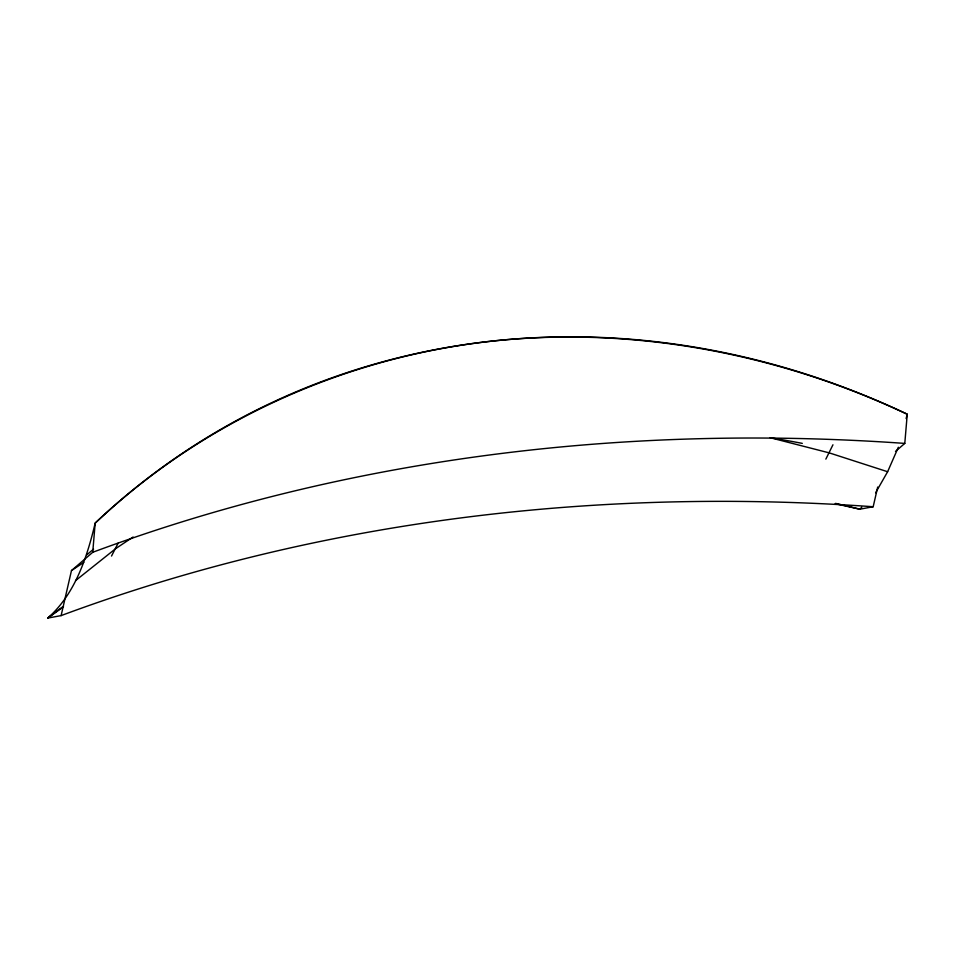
<?xml version="1.0" encoding="UTF-8"?>
<svg xmlns="http://www.w3.org/2000/svg" width="955" height="955" viewBox="0 0 955 955"><rect width="100%" height="100%" fill="white"/><g stroke="black" fill="none" stroke-linecap="round" stroke-linejoin="round"><path stroke-width="1.43" d="M906.116 418.541L907.25 414.219A816.991 741.295 54.6 0 0 95.178 523.101C87.001 557.505 75.087 594.046 47.75 618.088L61.108 615.605L71.47 570.589L92.731 552.288L95.178 523.101C205.755 418.469 351.989 354.042 503.345 339.992C641.569 327.493 782.002 355.153 907.25 414.219L904.791 443.407L895.492 451.417M835.195 503.679L859.822 509.206L873.18 506.735L877.705 487.038M875.592 492.804L887.625 471.734L898.333 447.25M118.122 543.168L111.52 556.049M832.951 444.791L825.848 459.128M861.828 507.189L859.822 509.206A816.991 514.876 11.8 0 0 835.529 503.381M86.857 554.76L93.578 549.149M75.552 580.604L115.722 548.588L133.103 537.008M63.519 606.807L47.75 618.088A816.991 514.876 11.8 0 1 62.934 606.628M887.625 471.734L829.346 452.909L770.196 437.712A1029.49 831.626 26.5 0 1 802.296 443.371M61.108 615.605A1981.721 1600.843 26.5 0 1 873.18 506.735M71.47 570.589A1029.49 831.626 26.5 0 1 83.73 562.471M92.731 552.288A1981.721 1600.843 26.5 0 1 904.791 443.407"/></g></svg>
